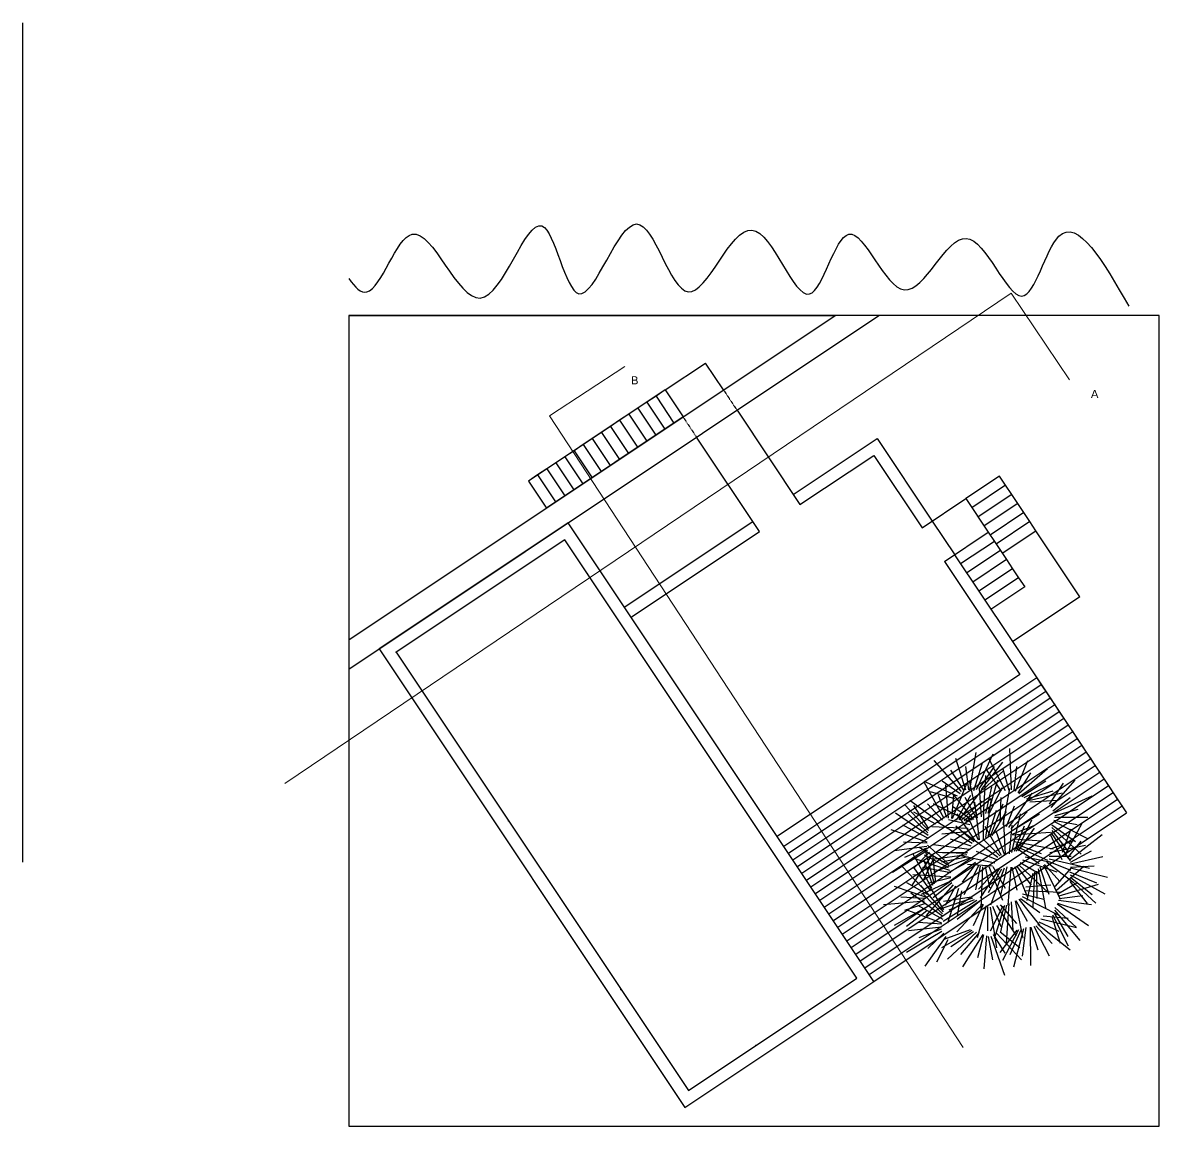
# Model space of a CAD drawing. Header units: inches. Extents: x -902 to 12417, y -2973 to 6117.
# Drawn here: x 2507 to 5312, y 3395 to 6117 of the extents above; entities that cross this region are included whole.
import ezdxf

# ---------------------------------------------------------------- set-up
doc = ezdxf.new("R2010")
doc.units = ezdxf.units.IN
doc.header["$MEASUREMENT"] = 0
doc.linetypes.add('ACAD_ISO07W100', pattern=[3, 0, -3])
doc.linetypes.add('DOT2', pattern=[0.125, 0, -0.125])
doc.layers.add('FIORI', color=7, linetype='Continuous', lineweight=0, true_color=0xeb00eb)
doc.layers.add('PIANTE', color=7, linetype='Continuous', true_color=0x007a00)
doc.styles.get("Standard").update_dxf_attribs({"font": 'arial.ttf'})

# ---------------------------------------------------------------- blocks, each defined once
blk = doc.blocks.new('albero')
for p, q in [((69.828, 34.754), (69.986, 35.68)), ((69.994, 34.761), (70.406, 35.646)), ((70.862, 34.76), (70.815, 35.777)), ((69.627, 34.716), (68.951, 35.476)), ((69.728, 34.746), (69.484, 35.528)), ((69.927, 34.74), (70.145, 35.421)), ((70.116, 34.768), (70.644, 35.44)), ((70.707, 34.732), (70.3, 35.533)), ((70.959, 34.72), (71.261, 35.481)), ((69.684, 34.747), (69.365, 35.243)), ((69.806, 34.755), (69.733, 35.333)), ((70.061, 34.781), (70.442, 35.335)), ((70.16, 34.767), (70.671, 35.229)), ((70.169, 34.132), (70.225, 35.107)), ((70.613, 34.725), (70.26, 35.232)), ((70.8, 34.739), (70.65, 35.262)), ((70.925, 34.749), (70.99, 35.335)), ((71.025, 34.678), (71.332, 35.173)), ((71.042, 34.664), (71.747, 35.283)), ((69.524, 34.597), (68.704, 34.963)), ((69.2, 34.052), (68.704, 34.941)), ((69.593, 34.661), (69.147, 34.973)), ((69.305, 34.06), (69.236, 34.876)), ((69.404, 34.046), (69.759, 34.915)), ((69.568, 34.016), (70.162, 34.791)), ((70.017, 34.065), (69.822, 34.983)), ((70.114, 34.088), (70.066, 34.801)), ((70.223, 34.175), (70.373, 34.831)), ((70.279, 34.184), (70.522, 35.003)), ((70.321, 34.199), (70.625, 34.817)), ((70.656, 33.901), (70.814, 34.786)), ((71.11, 34.59), (71.708, 34.982)), ((71.175, 34.564), (72.052, 34.993)), ((71.797, 34.406), (72.138, 34.921)), ((71.838, 34.322), (72.433, 34.995)), ((69.456, 34.532), (68.863, 34.704)), ((69.262, 34.071), (69.058, 34.624)), ((69.382, 34.052), (69.437, 34.631)), ((69.927, 34.02), (69.411, 34.657)), ((69.498, 34.011), (69.858, 34.628)), ((69.688, 33.997), (70.349, 34.539)), ((69.996, 34.057), (69.715, 34.567)), ((70.222, 33.577), (70.363, 34.543)), ((70.577, 33.952), (70.601, 34.569)), ((70.796, 33.83), (71.372, 34.67)), ((71.24, 34.538), (71.884, 34.729)), ((71.274, 34.493), (72.107, 34.683)), ((71.308, 34.464), (71.996, 34.502)), ((71.88, 34.237), (72.31, 34.569)), ((71.921, 34.188), (72.849, 34.607)), ((68.813, 33.749), (68.237, 34.38)), ((69.074, 33.958), (68.352, 34.493)), ((68.821, 33.792), (68.45, 34.372)), ((69.154, 34.006), (68.787, 34.407)), ((69.845, 33.955), (68.935, 34.412)), ((69.885, 34.005), (69.406, 34.348)), ((69.637, 34.022), (70.129, 34.48)), ((69.731, 33.987), (70.33, 34.327)), ((70.065, 33.523), (69.951, 34.455)), ((70.164, 33.538), (70.178, 34.253)), ((70.281, 33.616), (70.487, 34.256)), ((70.337, 33.619), (70.65, 34.414)), ((70.38, 33.631), (70.737, 34.22)), ((70.735, 33.851), (70.93, 34.358)), ((71.935, 34.125), (72.503, 34.281)), ((68.8, 33.627), (67.995, 34.18)), ((68.791, 33.697), (68.308, 34.164)), ((68.993, 33.91), (68.451, 34.206)), ((69.884, 33.429), (69.018, 33.964)), ((69.832, 33.891), (69.304, 34.016)), ((69.972, 33.487), (69.514, 34.166)), ((70.044, 33.518), (69.808, 34.05)), ((70.707, 33.168), (70.664, 34.106)), ((70.84, 33.783), (71.245, 34.211)), ((70.849, 33.74), (71.55, 34.165)), ((70.868, 33.209), (71.081, 34.162)), ((70.985, 33.243), (71.358, 34.012)), ((71.898, 33.985), (72.734, 33.558)), ((71.906, 34.006), (72.479, 33.903)), ((71.92, 34.083), (72.739, 34.083)), ((68.779, 33.462), (67.892, 33.771)), ((68.809, 33.558), (68.174, 33.885)), ((69.793, 33.806), (68.895, 33.844)), ((69.753, 33.721), (69.139, 33.662)), ((69.929, 33.475), (69.482, 33.859)), ((70.519, 33.087), (69.696, 33.686)), ((70.611, 33.138), (70.205, 33.85)), ((70.685, 33.164), (70.491, 33.713)), ((70.806, 33.175), (70.874, 33.887)), ((70.877, 33.666), (71.42, 33.876)), ((70.881, 33.645), (71.818, 33.714)), ((70.929, 33.244), (71.182, 33.866)), ((71.029, 33.251), (71.429, 33.811)), ((71.811, 33.664), (72.1, 33.038)), ((71.826, 33.706), (72.309, 33.002)), ((71.854, 33.755), (72.269, 33.226)), ((71.855, 33.895), (72.44, 33.483)), ((71.855, 33.825), (72.577, 33.167)), ((72.119, 33.215), (72.333, 33.794)), ((72.178, 33.142), (72.602, 33.934)), ((68.775, 33.441), (68.193, 33.464)), ((69.307, 32.934), (68.789, 33.387)), ((69.82, 33.285), (68.929, 33.401)), ((69.866, 33.367), (69.351, 33.537)), ((70.567, 33.13), (70.15, 33.547)), ((70.892, 33.545), (71.605, 33.497)), ((70.928, 33.485), (71.886, 33.298)), ((70.963, 33.425), (71.593, 33.189)), ((71.806, 33.209), (72.686, 33.387)), ((71.824, 33.301), (72.406, 33.506)), ((72.237, 33.069), (72.58, 33.491)), ((72.289, 33.031), (73.097, 33.65)), ((68.784, 33.258), (67.922, 32.717)), ((68.771, 33.362), (67.959, 33.251)), ((68.762, 33.319), (68.22, 33.087)), ((68.885, 33.137), (68.388, 32.389)), ((68.893, 32.33), (68.426, 33.187)), ((68.832, 33.215), (68.452, 32.827)), ((69.311, 32.89), (68.582, 33.336)), ((69.305, 32.833), (68.71, 33.147)), ((68.96, 32.432), (68.733, 33.256)), ((69.755, 33.154), (68.909, 33.035)), ((68.987, 32.467), (68.919, 33.153)), ((69.724, 33.185), (69.036, 33.206)), ((69.786, 33.107), (69.128, 32.971)), ((69.773, 33.204), (69.155, 33.198)), ((70.444, 32.949), (69.564, 33.132)), ((70.497, 33.027), (69.995, 33.236)), ((70.964, 33.368), (71.743, 33.017)), ((70.974, 33.325), (71.545, 32.94)), ((71.194, 33.101), (71.799, 32.981)), ((71.788, 33.117), (72.331, 33.122)), ((72.312, 32.928), (73.11, 33.115)), ((72.317, 32.972), (72.834, 33.254)), ((68.8, 32.192), (68.149, 32.87)), ((69.333, 32.769), (68.406, 33.076)), ((68.87, 32.264), (68.452, 32.844)), ((69.361, 32.705), (68.66, 32.843)), ((68.937, 33.059), (68.67, 32.502)), ((68.917, 32.396), (68.698, 33.031)), ((69.848, 33.075), (68.938, 32.722)), ((69.973, 32.964), (69.217, 32.407)), ((69.911, 33.043), (69.282, 32.704)), ((69.988, 32.948), (69.64, 32.482)), ((70.05, 32.901), (69.685, 32.168)), ((70.391, 32.872), (69.775, 32.913)), ((70.081, 32.869), (69.967, 32.291)), ((70.144, 32.853), (70.105, 31.836)), ((70.207, 32.868), (70.312, 32.335)), ((70.301, 32.868), (70.638, 32.035)), ((70.678, 32.827), (70.343, 31.91)), ((70.394, 32.867), (70.703, 32.332)), ((70.743, 32.853), (70.584, 32.156)), ((70.843, 32.848), (70.765, 31.912)), ((70.865, 32.849), (70.987, 32.28)), ((70.941, 32.865), (71.252, 32.107)), ((70.986, 32.867), (71.346, 32.401)), ((71.039, 32.904), (71.778, 32.204)), ((71.069, 32.961), (71.539, 32.689)), ((71.131, 33.031), (71.98, 32.737)), ((71.561, 32.858), (71.779, 32.178)), ((71.65, 32.904), (72.059, 32.059)), ((71.669, 32.917), (72.063, 32.489)), ((71.727, 32.969), (72.379, 32.474)), ((71.763, 32.994), (72.311, 32.775)), ((71.791, 33.052), (72.783, 32.826)), ((71.938, 32.371), (72.344, 32.836)), ((71.968, 32.282), (72.646, 32.871)), ((72.313, 32.828), (73.225, 32.603)), ((72.315, 32.85), (72.897, 32.881)), ((69.358, 32.605), (68.421, 32.655)), ((69.36, 32.583), (68.795, 32.444)), ((70.512, 32.806), (70.043, 32.302)), ((70.557, 32.809), (70.089, 32.094)), ((70.613, 32.801), (70.281, 32.216)), ((71.387, 32.701), (71.239, 32.028)), ((71.424, 32.726), (71.384, 31.872)), ((71.476, 32.747), (71.487, 32.075)), ((71.519, 32.803), (71.697, 31.843)), ((72.292, 32.73), (72.955, 32.463)), ((72.306, 32.54), (72.938, 31.964)), ((72.308, 32.662), (73.161, 32.187)), ((72.323, 32.593), (72.848, 32.174)), ((68.747, 32.107), (67.973, 32.375)), ((68.786, 32.175), (68.278, 32.46)), ((69.181, 31.75), (68.623, 32.397)), ((69.378, 32.507), (68.63, 32.173)), ((69.42, 32.41), (68.743, 31.65)), ((69.191, 31.794), (68.836, 32.384)), ((69.382, 32.463), (68.926, 32.089)), ((69.478, 32.382), (69.221, 31.904)), ((69.55, 32.322), (69.282, 31.465)), ((69.622, 32.262), (69.521, 31.653)), ((71.173, 32.274), (72.07, 32.229)), ((71.213, 32.359), (71.828, 32.413)), ((71.998, 32.193), (72.468, 32.465)), ((72.032, 32.138), (73.008, 32.43)), ((72.302, 32.495), (72.726, 31.952)), ((68.712, 32.008), (67.698, 31.916)), ((68.72, 32.072), (68.131, 32.111)), ((69.166, 31.629), (68.376, 32.203)), ((69.159, 31.699), (68.688, 32.178)), ((69.896, 32.085), (69.087, 31.81)), ((70.002, 32.024), (69.174, 31.508)), ((69.86, 32.11), (69.179, 32.002)), ((69.935, 32.044), (69.314, 31.788)), ((70.07, 32.005), (69.515, 31.554)), ((70.85, 31.995), (70.892, 31.282)), ((70.947, 32.018), (71.134, 31.097)), ((70.968, 32.025), (71.244, 31.513)), ((71.037, 32.061), (71.547, 31.421)), ((71.079, 32.076), (71.555, 31.729)), ((71.12, 32.126), (72.026, 31.661)), ((71.133, 32.189), (71.66, 32.06)), ((72.017, 32.034), (72.829, 31.925)), ((72.037, 32.074), (72.621, 32.153)), ((68.746, 31.855), (67.964, 31.413)), ((68.735, 31.948), (68.22, 31.775)), ((69.14, 31.465), (68.262, 31.797)), ((68.757, 31.761), (68.267, 31.386)), ((69.173, 31.56), (68.547, 31.904)), ((70.145, 31.939), (69.507, 31.25)), ((70.163, 31.926), (69.909, 31.403)), ((70.233, 31.891), (70.011, 31.103)), ((70.27, 31.866), (70.266, 31.277)), ((70.642, 31.886), (70.332, 31.27)), ((70.334, 31.862), (70.485, 30.855)), ((70.393, 31.889), (70.596, 31.384)), ((70.683, 31.9), (70.434, 31.083)), ((70.485, 31.905), (70.972, 31.151)), ((70.578, 31.922), (70.981, 31.455)), ((70.739, 31.909), (70.584, 31.254)), ((70.794, 31.952), (70.73, 30.977)), ((71.909, 31.717), (72.25, 31.138)), ((71.918, 31.787), (72.547, 31.039)), ((71.928, 31.856), (72.453, 31.371)), ((71.983, 31.94), (72.755, 31.406)), ((71.993, 31.96), (72.547, 31.782)), ((69.135, 31.443), (68.554, 31.482)), ((71.506, 31.438), (72.307, 30.81)), ((71.531, 31.498), (72.024, 31.271)), ((71.586, 31.573), (72.459, 31.359)), ((71.642, 31.649), (72.256, 31.586)), ((71.854, 31.633), (72.057, 30.975)), ((71.874, 31.673), (72.26, 30.911)), ((69.14, 31.261), (68.264, 30.742)), ((69.129, 31.365), (68.315, 31.275)), ((69.119, 31.322), (68.572, 31.104)), ((69.237, 31.137), (68.72, 30.402)), ((69.186, 31.216), (68.796, 30.839)), ((69.877, 31.282), (69.134, 30.862)), ((69.837, 31.3), (69.189, 31.067)), ((69.993, 31.243), (69.276, 30.581)), ((69.923, 31.25), (69.361, 30.882)), ((70.063, 31.236), (69.602, 30.69)), ((70.149, 31.186), (69.651, 30.39)), ((70.169, 31.177), (70.017, 30.615)), ((70.245, 31.156), (70.174, 30.34)), ((70.285, 31.138), (70.391, 30.558)), ((70.349, 31.146), (70.686, 30.185)), ((70.402, 31.183), (70.696, 30.726)), ((70.49, 31.217), (71.109, 30.566)), ((70.991, 31.292), (70.57, 30.747)), ((70.577, 31.25), (71.061, 30.866)), ((71.035, 31.299), (70.635, 30.544)), ((71.091, 31.296), (70.815, 30.684)), ((71.153, 31.328), (70.906, 30.384)), ((71.216, 31.36), (71.122, 30.652)), ((71.316, 31.364), (71.325, 30.425)), ((71.338, 31.368), (71.512, 30.812)), ((71.413, 31.39), (71.792, 30.664)), ((71.456, 31.397), (71.858, 30.965)), ((69.287, 31.058), (69.005, 30.508))]:
    blk.add_line(p, q)

msp = doc.modelspace()

# ---------------------------------------------------------------- linework, layer by layer
for p, q in [((2507.1, 4046.1), (2507.1, 6117)), ((3311.9, 5394.6), (4511.9, 5394.6)), ((3311.9, 5394.6), (3311.9, 4594.6)), ((3311.9, 4594.6), (4511.9, 5394.6)), ((3311.9, 4522.5), (4620.1, 5394.6)), ((4092.3, 5211.1), (4192.2, 5277.6)), ((4236.6, 5211.1), (4192.2, 5277.6)), ((4092.3, 5211.1), (3755.4, 4986.4)), ((4092.3, 5211.1), (4136.7, 5144.5)), ((4269.8, 5161.1), (4425.2, 4928.2)), ((4136.7, 5144.5), (3799.7, 4919.8)), ((4325.3, 4861.6), (4170, 5094.6)), ((4408.5, 4953.1), (4615.7, 5091.2)), ((4615.7, 5091.2), (4751.5, 4887.6)), ((4425.2, 4928.2), (4607.4, 5049.6)), ((4607.4, 5049.6), (4726.5, 4870.9)), ((3755.4, 4986.4), (3799.7, 4919.8)), ((3991.7, 4675.2), (4308.7, 4886.6)), ((4008.3, 4650.3), (4325.3, 4861.6)), ((4806.9, 4804.4), (5009.5, 4500.5)), ((4782, 4787.7), (4967.9, 4508.8)), ((4967.9, 4508.8), (4368.9, 4109.4)), ((5009.5, 4500.5), (4385.5, 4084.5)), ((5009.5, 4500.5), (5231.4, 4167.9)), ((4607.4, 3751.6), (5231.4, 4167.9))]:
    msp.add_line(p, q)
at = {"ltscale": 0.5}
for p, q in [((4069.9, 5196.1), (4047.4, 5181.1)), ((4092.3, 5211.1), (4069.9, 5196.1)), ((4069.9, 5196.1), (4114.3, 5129.5)), ((4024.9, 5166.1), (4002.5, 5151.1)), ((4047.4, 5181.1), (4024.9, 5166.1)), ((4024.9, 5166.1), (4069.3, 5099.6)), ((4047.4, 5181.1), (4091.8, 5114.5)), ((3980, 5136.2), (3957.6, 5121.2)), ((4002.5, 5151.1), (3980, 5136.2)), ((3980, 5136.2), (4024.4, 5069.6)), ((4002.5, 5151.1), (4046.9, 5084.6)), ((3935.1, 5106.2), (3912.6, 5091.2)), ((3957.6, 5121.2), (3935.1, 5106.2)), ((3935.1, 5106.2), (3979.5, 5039.7)), ((3957.6, 5121.2), (4001.9, 5054.6)), ((3912.6, 5091.2), (3890.2, 5076.3)), ((3912.6, 5091.2), (3957, 5024.7)), ((3867.7, 5061.3), (3845.2, 5046.3)), ((3890.2, 5076.3), (3867.7, 5061.3)), ((3867.7, 5061.3), (3912.1, 4994.7)), ((3890.2, 5076.3), (3934.5, 5009.7)), ((3822.8, 5031.3), (3800.3, 5016.4)), ((3845.2, 5046.3), (3822.8, 5031.3)), ((3822.8, 5031.3), (3867.1, 4964.8)), ((3845.2, 5046.3), (3889.6, 4979.7)), ((3777.8, 5001.4), (3755.4, 4986.4)), ((3800.3, 5016.4), (3777.8, 5001.4)), ((3777.8, 5001.4), (3822.2, 4934.8)), ((3800.3, 5016.4), (3844.7, 4949.8)), ((4917.9, 4998.5), (4834.7, 4943)), ((4932.8, 4976), (4917.9, 4998.5)), ((3755.4, 4986.4), (3799.7, 4919.8)), ((4932.8, 4976), (4849.6, 4920.6)), ((4947.8, 4953.6), (4932.8, 4976)), ((4726.5, 4870.9), (4834.4, 4943.1)), ((4834.4, 4943.1), (4890, 4860.1)), ((4947.8, 4953.6), (4864.6, 4898.1)), ((4962.8, 4931.1), (4947.8, 4953.6)), ((4962.8, 4931.1), (4879.6, 4875.6)), ((4977.8, 4908.7), (4894.6, 4853.2)), ((4977.8, 4908.7), (4962.8, 4931.1)), ((4992.8, 4886.2), (4977.8, 4908.7)), ((4751.5, 4887.6), (4807.1, 4804.6)), ((4992.8, 4886.2), (4909.6, 4830.7)), ((5007.7, 4863.7), (4992.8, 4886.2)), ((4782, 4787.7), (4890, 4860.1)), ((4890, 4860.1), (4905, 4837.6)), ((4924.4, 4808.5), (5007.7, 4863.7)), ((5116.1, 4700.5), (5007.7, 4863.7)), ((4905, 4837.6), (4821.7, 4782.2)), ((4905, 4837.6), (4919.9, 4815.2)), ((4919.9, 4815.2), (4836.7, 4759.7)), ((4919.9, 4815.2), (4934.9, 4792.7)), ((4934.9, 4792.7), (4851.7, 4737.2)), ((4949.9, 4770.2), (4866.7, 4714.8)), ((4934.9, 4792.7), (4949.9, 4770.2)), ((4949.9, 4770.2), (4964.9, 4747.8)), ((4964.9, 4747.8), (4881.7, 4692.3)), ((4964.9, 4747.8), (4979.8, 4725.3)), ((4979.8, 4725.3), (4896.6, 4669.8)), ((5116.1, 4700.5), (4950, 4589.8)), ((5009.5, 4500.5), (5020.6, 4483.8)), ((5020.6, 4483.8), (4396.6, 4067.8)), ((5031.7, 4467.2), (4407.7, 4051.2)), ((5020.6, 4483.8), (5031.7, 4467.2)), ((5031.7, 4467.2), (5042.8, 4450.6)), ((5042.8, 4450.6), (4418.8, 4034.5)), ((5053.9, 4433.9), (4429.9, 4017.9)), ((5042.8, 4450.6), (5053.9, 4433.9)), ((5053.9, 4433.9), (5065, 4417.3)), ((5065, 4417.3), (4441, 4001.3)), ((5065, 4417.3), (5076.1, 4400.7)), ((5076.1, 4400.7), (4452.1, 3984.6)), ((5087.2, 4384), (4463.2, 3968)), ((5076.1, 4400.6), (5087.2, 4384)), ((5087.2, 4384), (5098.3, 4367.4)), ((5098.3, 4367.4), (4474.3, 3951.3)), ((5109.4, 4350.7), (4485.3, 3934.7)), ((5098.3, 4367.4), (5109.4, 4350.7)), ((5109.4, 4350.7), (5120.5, 4334.1)), ((5120.5, 4334.1), (4496.4, 3918)), ((5120.5, 4334.1), (5131.6, 4317.5)), ((5131.6, 4317.5), (4507.6, 3901.4)), ((5142.7, 4300.8), (4518.6, 3884.8)), ((5131.6, 4317.4), (5142.7, 4300.8)), ((5142.7, 4300.8), (5153.8, 4284.2)), ((5153.8, 4284.2), (4529.7, 3868.1)), ((5164.9, 4267.5), (4540.8, 3851.5)), ((5153.8, 4284.1), (5164.9, 4267.5)), ((5164.9, 4267.5), (5176, 4250.9)), ((5176, 4250.9), (4551.9, 3834.8)), ((5175.9, 4250.9), (5187, 4234.2)), ((5187, 4234.2), (4563, 3818.2)), ((5198.1, 4217.6), (4574.1, 3801.6)), ((5187, 4234.2), (5198.1, 4217.6)), ((5198.1, 4217.6), (5209.2, 4200.9)), ((5209.2, 4200.9), (4585.2, 3784.9)), ((5220.3, 4184.3), (4596.3, 3768.3)), ((5209.2, 4200.9), (5220.3, 4184.3))]:
    msp.add_line(p, q, dxfattribs=at)
at = {"linetype": 'ACAD_ISO07W100', "ltscale": 30}
for p, q in [((4236.6, 5211.1), (4269.8, 5161.1)), ((4136.7, 5144.5), (4170, 5094.6))]:
    msp.add_line(p, q, dxfattribs=at)
at = {"linetype": 'ACAD_ISO07W100'}
msp.add_line((4236.6, 5211.1), (4269.8, 5161.1), dxfattribs=at)
at = {"linetype": 'DOT2', "ltscale": 0.5}
for p, q in [((4236.6, 5211.1), (4269.8, 5161.1)), ((4136.7, 5144.5), (4170, 5094.6))]:
    msp.add_line(p, q, dxfattribs=at)
for points in [[(3311.9, 3394.6), (5311.9, 3394.6), (5311.9, 5394.6), (3311.9, 5394.6)], [(3853, 4883.2), (3387, 4572.6), (4141.4, 3441), (4607.4, 3751.6)], [(3844.7, 4841.6), (3428.6, 4564.3), (4149.8, 3482.6), (4565.8, 3760)]]:
    msp.add_lwpolyline(points, close=True)
at = {"ltscale": 0.5}
msp.add_open_spline([(3311.9, 5486), (3326.9, 5463.6), (3379.5, 5413.4), (3472, 5743.5), (3640.2, 5256.9), (3791.8, 5783.9), (3873.1, 5284.4), (4026.8, 5792.1), (4142.5, 5290.1), (4307.5, 5769.3), (4449.7, 5300.6), (4540.5, 5731), (4683.2, 5320), (4836.3, 5723.5), (4977.6, 5316.9), (5066.1, 5714.9), (5173.9, 5527.2), (5236.9, 5417.4)], degree=3, knots=[7.920784, 7.920784, 7.920784, 7.920784, 8.633191, 10.442481, 12.743206, 15.085486, 16.988292, 19.222702, 21.326236, 23.518318, 25.640898, 27.402385, 29.342638, 31.327077, 33.303565, 35.037706, 37.480987, 37.480987, 37.480987, 37.480987], dxfattribs=at)
for p in [(3900.1, 4758.4), (3428.6, 4564.3), (4177.5, 4342.4), (3706, 4148.2), (4454.8, 3926.4), (3983.3, 3732.2), (4316.2, 3593.5)]:
    msp.add_point(p)
at = {"layer": 'FIORI', "color": 6}
for p, q in [((3153.9, 4240.4), (4946.1, 5450.2)), ((4946.1, 5450.2), (5090.7, 5236)), ((3807.4, 5147.1), (3993, 5268.7)), ((3807.4, 5147.1), (4827.7, 3588.6))]:
    msp.add_line(p, q, dxfattribs=at)

# ---------------------------------------------------------------- block references
at = {"layer": 'PIANTE', "xscale": 100, "yscale": 100, "zscale": 100}
msp.add_blockref('albero', (-2138.6, 749), dxfattribs=at)

# ---------------------------------------------------------------- texts
at = {"ltscale": 0.5, "char_height": 20, "attachment_point": 1}
for s, width, insert in [('B', 0.892, (4008, 5244.9)), ('A', 0.582, (5143.2, 5211.1))]:
    msp.add_mtext_dynamic_manual_height_columns(s, width=width, gutter_width=1, heights=[0], dxfattribs=dict(at, insert=insert))

doc.saveas('drawing.dxf')
